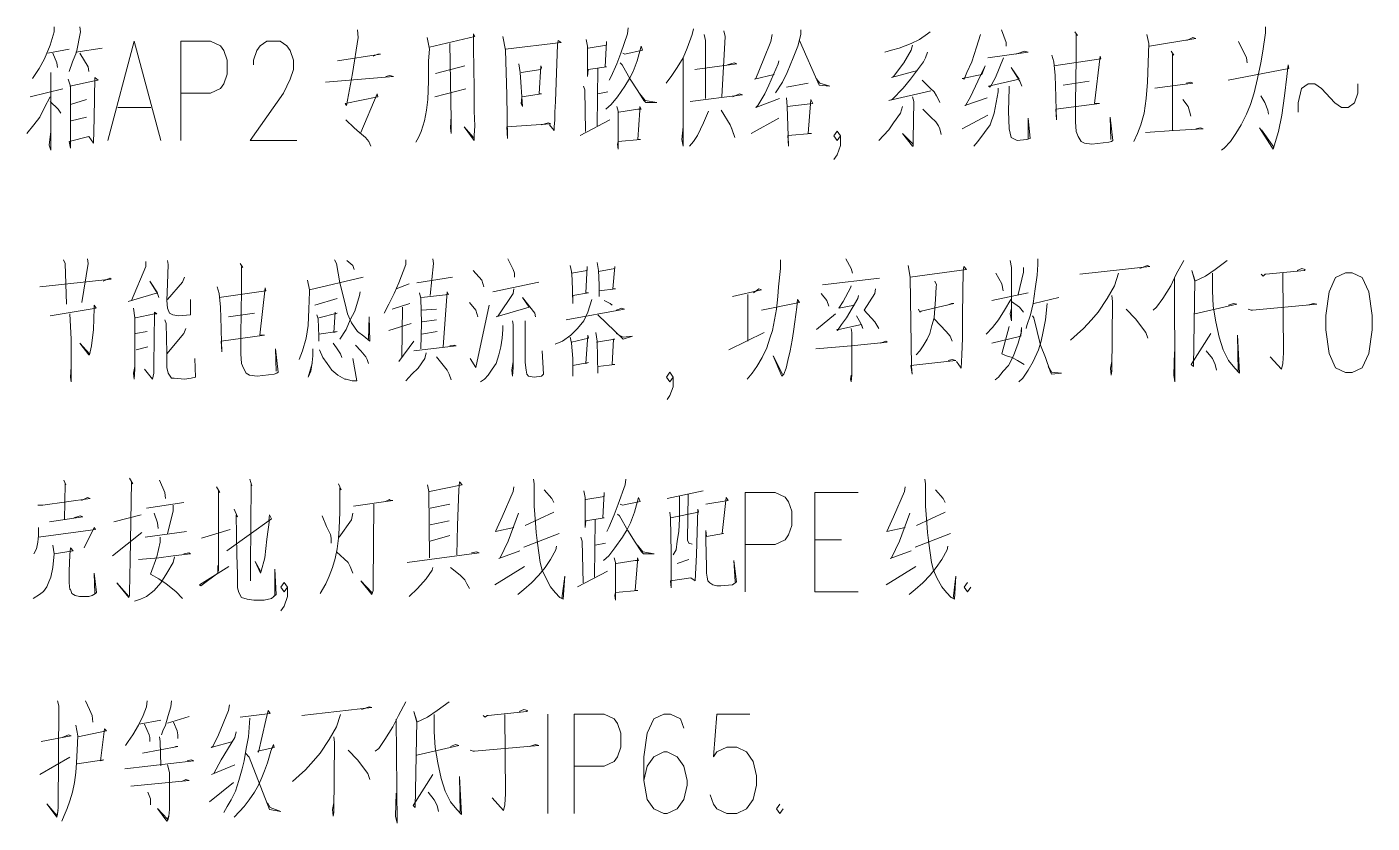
# Model space of a CAD drawing. Header units: millimetres. Extents: x 0 to 586, y 0 to 414.
# Drawn here: x 250.85 to 299.3, y 317.42 to 346.09 of the extents above; entities that cross this region are included whole.
import ezdxf

# ---------------------------------------------------------------- set-up
doc = ezdxf.new("R2010")
doc.units = ezdxf.units.MM

msp = doc.modelspace()

# ---------------------------------------------------------------- linework, layer by layer
at = {"color": 0, "lineweight": 0}
for points in [[(251.826889, 346.085583), (251.826889, 345.912722), (251.678722, 345.422361), (251.484694, 344.935528), (251.287139, 344.58275), (251.043722, 344.2335)], [(252.754694, 346.085583), (252.779389, 345.912722), (252.631222, 345.178944), (252.486583, 344.829694), (252.363111, 344.480444)], [(262.748889, 345.983278), (262.773583, 345.701056), (262.579556, 344.409889), (262.357306, 343.256306), (262.311444, 343.326861), (263.482667, 343.570278), (263.457972, 343.676111), (262.872361, 342.279111)], [(272.506722, 346.050306), (272.482028, 345.842167), (272.238611, 345.143667), (272.090444, 344.759139), (271.896417, 344.304056), (271.822333, 344.166472)], [(274.856222, 346.018556), (274.806833, 345.806889), (274.633972, 345.316528), (274.489333, 344.967278), (274.267083, 344.618028), (274.073056, 344.339333), (273.8755, 344.060639)], [(278.719139, 345.983278), (278.719139, 345.806889), (278.620361, 345.387083), (278.451028, 344.967278), (278.228778, 344.445167), (278.059444, 344.095917), (277.8125, 343.711389)], [(285.954611, 345.983278), (286.123944, 345.528194), (286.123944, 345.387083)], [(295.4655, 346.085583), (295.4655, 345.877444), (295.366722, 345.214222), (295.292639, 344.794417), (295.172694, 344.2335), (295.049222, 343.711389), (294.92575, 343.291583), (294.781111, 342.942333), (294.583556, 342.557806), (294.389528, 342.243833), (294.1955, 341.965139), (293.97325, 341.718194), (293.874472, 341.651167)], [(253.756583, 341.989833), (254.712611, 345.574056), (255.668639, 341.989833)], [(256.384778, 341.989833), (256.384778, 345.574056), (257.46075, 345.574056), (257.820583, 345.404722), (257.937, 345.231861), (258.056944, 344.893194), (258.056944, 344.381667), (257.937, 344.039472), (257.820583, 343.866611), (257.46075, 343.697278), (256.384778, 343.697278)], [(259.012972, 344.720333), (259.012972, 344.893194), (259.132917, 345.231861), (259.252861, 345.404722), (259.49275, 345.574056), (259.969, 345.574056), (260.208889, 345.404722), (260.328833, 345.231861), (260.44525, 344.893194), (260.44525, 344.551), (260.328833, 344.208806), (260.088944, 343.697278), (258.893028, 341.989833), (260.565194, 341.989833)], [(265.267722, 345.701056), (265.341806, 345.284778), (265.317111, 344.864972), (265.317111, 344.131194), (265.292417, 343.467972), (265.243028, 343.083444), (265.172472, 342.698917), (265.049, 342.314389), (264.950222, 342.102722), (264.851444, 341.929861)], [(265.341806, 345.351806), (266.982222, 345.736333), (266.932833, 345.842167), (266.932833, 345.316528), (266.957528, 343.88425), (266.957528, 343.150472), (266.957528, 343.048167), (266.982222, 342.522528), (266.957528, 342.173278), (266.957528, 342.000417), (266.590639, 342.48725), (266.932833, 342.102722)], [(266.075583, 345.492917), (266.124972, 342.734194), (266.124972, 342.243833), (266.100278, 342.451972), (266.124972, 342.871778)], [(267.984111, 345.736333), (268.079361, 345.2495), (268.12875, 343.640833), (268.153444, 342.070972), (268.12875, 342.48725), (269.719778, 342.593083), (269.621, 342.628361), (269.377583, 342.557806)], [(268.079361, 345.284778), (270.086667, 345.528194), (269.987889, 345.59875), (269.963194, 345.457639), (269.889111, 343.397417), (269.864417, 343.012889), (269.864417, 342.734194), (269.84325, 342.48725), (269.84325, 342.349667), (269.670389, 342.557806)], [(270.989778, 345.634028), (271.039167, 345.387083), (271.039167, 345.073111), (271.039167, 344.58275), (271.039167, 344.304056), (271.063861, 344.551), (271.723556, 344.653306), (271.674167, 344.653306), (271.723556, 345.563472), (271.723556, 345.492917), (271.723556, 345.422361), (271.063861, 345.316528)], [(275.244278, 345.806889), (275.293667, 345.59875), (275.293667, 343.50325)], [(275.953361, 345.948), (276.00275, 345.736333), (275.882806, 343.570278)], [(277.692556, 345.806889), (277.643167, 345.563472), (277.396222, 344.935528), (277.103417, 344.2335), (277.054028, 344.20175), (277.763111, 344.374611)], [(278.66975, 345.59875), (279.378833, 343.990083), (279.770417, 343.954806), (279.403528, 344.060639), (279.280056, 344.2335)], [(283.386389, 345.912722), (283.287611, 345.842167), (282.994806, 345.634028), (282.702, 345.492917), (282.261028, 345.316528), (281.992917, 345.2495), (281.745972, 345.178944)], [(285.196139, 345.806889), (285.047972, 345.351806), (284.878639, 344.829694), (284.705778, 344.445167), (284.607, 344.20175), (284.532917, 344.2335), (285.242, 344.374611), (285.365472, 344.688583), (285.097361, 344.131194), (284.82925, 343.570278), (284.656389, 343.256306), (284.631694, 343.256306), (285.439556, 343.535)], [(288.593389, 345.912722), (288.692167, 345.771611), (288.642778, 345.806889), (288.642778, 344.967278), (288.618083, 343.326861), (288.618083, 342.663639), (288.642778, 342.314389), (288.716861, 342.138), (288.815639, 341.965139), (288.935583, 341.894583), (289.203694, 341.859306), (289.817528, 341.929861), (289.912778, 341.965139), (289.962167, 342.000417), (289.866917, 342.8365), (289.891611, 342.035694)], [(291.186306, 345.806889), (291.260389, 345.492917), (291.235694, 344.794417), (291.211, 344.095917), (291.161611, 343.50325), (291.087528, 342.977611), (290.967583, 342.557806), (290.844111, 342.243833), (290.720639, 341.965139)], [(291.285083, 345.387083), (292.946667, 345.665778), (292.847889, 345.701056), (292.629167, 345.59875)], [(294.805806, 344.794417), (294.781111, 344.967278), (294.488306, 345.563472)], [(251.604639, 345.143667), (252.363111, 345.284778)], [(251.7775, 345.143667), (251.922139, 344.794417), (251.946833, 344.618028)], [(253.562556, 345.316528), (252.610056, 345.178944)], [(252.754694, 345.143667), (253.0475, 344.653306), (253.072194, 344.480444)], [(262.039806, 344.864972), (263.581444, 345.108389), (263.482667, 345.108389), (263.313333, 345.037833)], [(272.312694, 345.143667), (272.38325, 345.108389), (273.021778, 345.2495), (272.972389, 345.387083), (272.824222, 344.864972), (272.679583, 344.480444), (272.556111, 344.2335), (272.38325, 343.954806), (272.115139, 343.570278), (271.896417, 343.291583), (271.698861, 343.118722)], [(283.287611, 345.178944), (283.213528, 344.967278), (283.139444, 344.829694), (282.677306, 344.20175), (282.405667, 343.88425), (282.014083, 343.467972), (281.894139, 343.432694), (283.411083, 343.781944)], [(282.747861, 345.422361), (282.702, 345.2495), (282.430361, 344.794417), (282.063472, 344.304056), (281.992917, 344.268778), (282.920722, 344.515722)], [(285.46425, 344.967278), (286.907111, 345.178944), (286.783639, 345.214222), (286.466139, 345.108389)], [(287.760833, 345.073111), (287.834917, 344.829694), (287.884306, 344.339333), (287.909, 343.570278), (287.909, 343.50325), (287.933694, 342.734194), (287.909, 343.118722), (289.475333, 343.326861), (289.302472, 343.326861), (289.500028, 345.037833), (289.524722, 344.935528), (287.834917, 344.688583)], [(292.064722, 345.214222), (292.1635, 345.073111), (292.114111, 345.108389), (292.114111, 342.349667)], [(266.615333, 344.688583), (265.560528, 344.409889)], [(268.569722, 344.759139), (268.619111, 344.445167), (268.693194, 343.221028), (268.643806, 343.326861), (268.6685, 343.570278), (269.377583, 343.676111), (269.3035, 343.676111), (269.352889, 344.688583), (269.377583, 344.618028), (269.352889, 344.551), (268.643806, 344.445167)], [(271.406056, 344.58275), (271.381361, 342.522528)], [(272.213917, 344.794417), (272.288, 344.723861), (272.580806, 344.20175), (272.848917, 343.781944), (273.071167, 343.432694), (273.141722, 343.362139), (273.533306, 343.362139), (273.117028, 343.432694), (272.923, 343.676111)], [(274.489333, 344.967278), (274.489333, 341.78875), (274.439944, 342.035694), (274.489333, 342.48725)], [(274.902083, 344.551), (276.419028, 344.759139), (276.32025, 344.794417), (276.076833, 344.723861)], [(277.935972, 344.864972), (277.911278, 344.759139), (277.569083, 343.990083), (277.420917, 343.676111), (277.1775, 343.256306), (277.103417, 343.18575), (277.960667, 343.50325)], [(286.025167, 344.967278), (285.732361, 344.268778), (285.538333, 343.919528), (285.488944, 343.954806), (286.589611, 344.20175), (286.296806, 344.618028), (286.614306, 344.131194), (286.684861, 343.954806)], [(295.246778, 342.451972), (295.684222, 341.753472), (295.733611, 341.686444), (295.931167, 342.314389), (296.051111, 342.907056), (296.149889, 343.605556), (296.223972, 344.304056), (296.273361, 344.723861), (296.298056, 344.58275), (294.121417, 344.166472)], [(251.703417, 344.445167), (251.703417, 341.651167), (251.654028, 341.824028), (251.703417, 342.314389)], [(252.338417, 344.20175), (252.4125, 343.954806), (252.4125, 343.083444), (252.4125, 342.593083), (252.4125, 342.035694), (252.4125, 341.718194), (252.363111, 341.965139), (253.072194, 342.138), (253.245056, 341.894583), (253.26975, 342.801222), (253.294444, 344.268778), (253.414389, 344.166472), (253.220361, 344.131194), (252.387806, 343.954806)], [(261.602361, 344.095917), (264.047111, 344.304056), (263.923639, 344.339333), (263.775472, 344.304056)], [(278.98725, 344.060639), (278.204083, 343.919528)], [(283.090056, 344.166472), (283.386389, 343.88425), (283.531028, 343.746667), (283.605111, 343.605556), (283.679194, 343.467972), (283.728583, 343.362139)], [(288.177111, 343.990083), (289.108444, 344.131194)], [(291.479111, 343.88425), (292.847889, 344.060639), (292.773806, 344.095917), (292.604472, 344.060639)], [(296.64025, 343.016417), (296.64025, 343.355083), (296.760194, 343.866611), (296.996556, 344.039472), (297.236444, 344.039472), (297.476333, 343.866611), (297.952583, 343.355083), (298.192472, 343.18575), (298.432361, 343.18575), (298.668722, 343.355083), (298.788667, 343.697278), (298.788667, 344.039472)], [(251.678722, 343.570278), (251.484694, 343.18575), (251.311833, 342.8365), (251.093111, 342.557806), (250.846167, 342.243833)], [(250.969639, 343.570278), (252.144389, 343.8525)], [(265.539361, 343.570278), (266.661194, 343.8525)], [(270.894528, 343.954806), (270.940389, 343.817222), (270.965083, 342.314389)], [(271.406056, 343.676111), (271.772944, 343.746667)], [(274.73275, 343.397417), (276.616583, 343.640833), (276.517806, 343.676111), (276.274389, 343.570278)], [(282.747861, 343.570278), (282.79725, 343.397417), (282.772556, 342.035694), (282.772556, 341.78875), (282.747861, 341.78875), (282.380972, 342.243833), (282.772556, 341.859306)], [(285.831139, 343.88425), (285.831139, 343.746667), (285.682972, 342.977611), (285.538333, 342.557806), (285.340778, 342.279111), (285.097361, 341.965139), (284.949194, 341.78875)], [(286.222722, 343.954806), (286.222722, 343.88425), (286.198028, 343.048167), (286.222722, 342.420222), (286.296806, 342.102722), (286.515528, 342.000417), (286.857722, 342.035694), (286.981194, 342.070972), (286.907111, 342.801222), (286.907111, 342.070972)], [(295.292639, 343.605556), (295.440806, 343.362139), (295.539583, 343.083444), (295.564278, 342.942333)], [(251.678722, 343.397417), (251.971528, 343.118722), (252.070306, 342.977611)], [(252.4125, 343.291583), (252.998111, 343.467972)], [(254.116417, 343.18575), (255.308806, 343.18575)], [(272.090444, 343.221028), (272.139833, 343.048167), (272.139833, 341.686444), (272.115139, 341.859306), (272.139833, 341.965139), (272.947694, 342.035694), (272.848917, 342.035694), (272.923, 343.083444), (272.923, 343.221028), (272.972389, 343.118722), (272.848917, 343.118722), (272.164528, 343.012889)], [(275.858111, 343.083444), (276.175611, 342.557806), (276.249694, 342.384944), (276.344944, 342.102722), (276.225, 342.451972)], [(278.204083, 343.535), (278.228778, 343.221028), (278.253472, 342.522528), (278.278167, 341.78875), (278.253472, 342.173278), (279.110722, 342.243833), (278.98725, 342.243833), (279.086028, 343.467972), (279.160111, 343.326861), (278.228778, 343.221028)], [(282.380972, 343.221028), (282.310417, 342.977611), (282.063472, 342.628361), (281.894139, 342.384944), (281.696583, 342.173278), (281.52725, 342.000417)], [(283.11475, 343.118722), (283.411083, 342.8365), (283.580417, 342.663639), (283.679194, 342.522528), (283.728583, 342.420222), (283.777972, 342.208556)], [(292.481, 343.467972), (292.678556, 343.221028), (292.727944, 343.048167), (292.773806, 342.871778)], [(252.437194, 342.698917), (252.998111, 342.8365)], [(262.332611, 342.734194), (262.628944, 342.451972), (262.822972, 342.279111), (263.045222, 342.102722), (263.165167, 341.965139), (263.23925, 341.78875)], [(270.771056, 342.173278), (271.847028, 342.734194)], [(275.392444, 343.048167), (275.223111, 342.628361), (275.000861, 342.173278), (274.856222, 341.965139), (274.708056, 341.78875)], [(276.934083, 342.243833), (277.935972, 342.801222)], [(284.532917, 342.420222), (285.46425, 342.907056)], [(280.154944, 342.162694), (280.035, 341.989833), (279.915056, 342.162694), (280.035, 342.332028), (280.154944, 342.162694), (280.154944, 341.8205), (280.035, 341.478306), (279.915056, 341.308972)], [(291.136917, 342.279111), (292.1635, 342.349667), (293.214778, 342.420222), (293.119528, 342.451972), (292.946667, 342.420222)], [(295.317333, 342.384944), (295.758306, 341.753472), (295.733611, 341.753472)], [(253.026333, 337.738861), (253.051028, 337.562472), (252.828778, 336.165472)], [(265.472333, 337.738861), (265.497028, 337.562472), (265.373556, 336.412417)], [(268.164028, 337.738861), (268.358056, 337.354333), (268.407444, 337.213222), (268.407444, 337.075639)], [(280.341917, 337.738861), (280.535944, 337.389611), (280.585333, 337.213222)], [(287.259889, 337.738861), (287.259889, 337.530722), (287.235194, 337.146194), (287.164639, 336.655833), (287.090556, 336.130194), (286.991778, 335.713917), (286.868306, 335.329389), (286.843611, 335.223556)], [(252.169083, 337.703583), (252.218472, 337.562472), (252.267861, 336.098444)], [(255.128889, 337.633028), (255.128889, 337.460167), (254.613833, 336.236028), (254.493889, 336.20075), (255.545167, 336.514722), (255.277056, 336.934528), (255.545167, 336.482972), (255.594556, 336.341861)], [(255.912056, 337.668306), (255.93675, 337.530722), (255.912056, 336.832222), (255.887361, 336.236028), (255.912056, 335.957333), (255.986139, 335.780944), (256.106083, 335.713917), (256.303639, 335.678639), (256.741083, 335.713917), (256.741083, 336.271306)], [(258.526139, 337.562472), (258.624917, 337.424889), (258.575528, 337.460167), (258.575528, 336.620556), (258.550833, 334.980139), (258.550833, 334.316917), (258.575528, 333.967667), (258.649611, 333.791278), (258.748389, 333.618417), (258.868333, 333.547861), (259.139972, 333.512583), (259.750278, 333.583139), (259.849056, 333.618417), (259.898444, 333.650167), (259.799667, 334.489778), (259.824361, 333.685444)], [(261.926917, 337.703583), (262.001, 337.562472), (262.120944, 336.863972), (262.293806, 336.165472), (262.392583, 335.749194), (262.537222, 335.431694), (262.759472, 335.117722), (262.978194, 334.944861), (263.196917, 334.768472), (263.172222, 335.643361), (263.151056, 334.839028)], [(262.367889, 337.668306), (262.586611, 337.495444), (262.636, 337.354333)], [(264.495139, 337.703583), (264.495139, 337.530722), (264.248194, 336.863972), (264.078861, 336.482972), (263.881306, 336.098444), (263.711972, 335.780944)], [(266.915194, 337.319056), (267.232694, 336.969806), (267.306778, 336.726389)], [(270.411222, 337.495444), (270.460611, 337.283778), (270.485306, 337.005083), (270.51, 336.130194), (270.51, 336.412417), (271.070917, 336.514722), (270.975667, 336.514722), (271.025056, 337.460167), (271.025056, 337.319056), (270.460611, 337.213222)], [(271.391944, 337.59775), (271.437806, 337.319056), (271.4625, 336.796944), (271.4625, 336.377139), (271.4625, 336.585278), (272.051639, 336.655833), (271.952861, 336.655833), (272.026944, 337.460167), (272.026944, 337.389611), (271.437806, 337.283778)], [(277.992417, 337.703583), (277.992417, 337.389611), (277.918333, 336.726389), (277.893639, 336.377139), (277.847778, 335.922056), (277.773694, 335.537528), (277.699611, 335.153), (277.600833, 334.874306), (277.502056, 334.525056), (277.332722, 334.175806), (277.138694, 333.861833), (276.965833, 333.618417), (276.792972, 333.40675)], [(282.589111, 337.495444), (282.663194, 337.075639), (282.712583, 333.861833), (282.737278, 333.583139), (282.687889, 333.897111), (284.303611, 334.069972), (284.180139, 334.10525), (284.031972, 334.069972)], [(282.663194, 337.075639), (284.691667, 337.354333), (284.596417, 337.460167), (284.571722, 337.319056), (284.547028, 335.713917), (284.547028, 334.874306), (284.522333, 334.281639), (284.497639, 333.791278), (284.324778, 334.034694)], [(286.258, 337.668306), (286.307389, 337.424889), (286.307389, 335.50225), (286.258, 335.749194), (286.307389, 335.957333)], [(286.748361, 337.424889), (286.748361, 337.2485), (286.550806, 336.447694)], [(288.776833, 337.181472), (291.295667, 337.460167), (291.196889, 337.495444), (290.928778, 337.389611)], [(292.519806, 337.668306), (292.248167, 337.181472), (292.054139, 336.761667), (291.761333, 336.306583), (291.539083, 335.992611), (291.419139, 335.886778)], [(294.082611, 337.668306), (293.641639, 337.354333), (293.299444, 337.110917), (292.911389, 336.934528), (292.812611, 337.319056), (292.911389, 336.969806), (292.862, 333.861833), (292.787917, 333.932389), (293.497, 335.050694)], [(295.30675, 337.181472), (295.380833, 337.110917), (295.451389, 337.181472), (295.476083, 337.181472), (296.869556, 337.319056), (296.89425, 337.354333), (296.774306, 337.389611), (296.601444, 337.319056)], [(253.58725, 336.934528), (253.834194, 337.040361), (253.880056, 337.005083), (251.315361, 336.726389)], [(256.522361, 337.075639), (256.448278, 336.89925), (255.912056, 336.271306)], [(260.653389, 334.10525), (260.776861, 334.419222), (260.900333, 334.874306), (260.974417, 335.329389), (260.999111, 335.922056), (261.020278, 336.55), (261.020278, 336.620556), (260.949722, 336.969806), (261.020278, 336.620556), (262.9535, 337.075639)], [(264.152944, 336.655833), (264.615083, 336.832222)], [(264.886722, 336.863972), (266.181417, 337.075639)], [(267.624278, 336.55), (269.285861, 336.89925)], [(279.509361, 336.796944), (281.562528, 337.040361)], [(280.535944, 336.761667), (280.51125, 336.691111), (280.243139, 336.20075), (280.094972, 335.957333), (280.659417, 336.063167)], [(283.545139, 336.934528), (283.615694, 336.796944), (283.594528, 336.726389), (283.569833, 336.271306), (283.545139, 335.957333), (283.520444, 335.608083), (283.446361, 335.329389), (283.372278, 335.050694), (283.2735, 334.839028), (283.128861, 334.595611), (283.005389, 334.419222), (282.881917, 334.281639)], [(285.742944, 337.213222), (285.965194, 336.832222), (286.014583, 336.585278)], [(290.170306, 337.213222), (290.025667, 336.761667), (289.754028, 336.306583), (289.436528, 335.816222), (289.193111, 335.537528), (288.900306, 335.223556), (288.678056, 335.015417), (288.434639, 334.80375)], [(292.177611, 337.040361), (292.198778, 333.300917), (292.152917, 333.547861), (292.177611, 334.383944)], [(293.546389, 337.213222), (293.546389, 336.585278), (293.571083, 336.027889), (293.666333, 335.466972), (293.789806, 334.909583), (293.937972, 334.4545), (294.132, 334.069972), (294.350722, 333.791278), (294.523583, 333.618417), (294.4495, 334.980139), (294.474194, 333.685444)], [(296.089917, 337.213222), (296.114611, 334.348667), (296.089917, 333.967667), (296.040528, 333.756), (295.62425, 334.211083), (296.040528, 333.756), (296.065222, 333.861833)], [(257.697111, 336.726389), (257.771194, 336.482972), (257.817056, 335.992611), (257.84175, 335.223556), (257.84175, 335.153), (257.866444, 334.383944), (257.84175, 334.768472), (259.408083, 334.980139), (259.235222, 334.980139), (259.432778, 336.691111), (259.457472, 336.585278), (257.771194, 336.341861)], [(261.217833, 336.063167), (262.025694, 336.306583)], [(262.854722, 336.55), (262.830028, 336.412417), (262.660694, 335.8515), (262.487833, 335.537528), (262.343194, 335.188278), (262.120944, 334.839028)], [(264.981972, 336.514722), (265.031361, 336.306583), (265.056056, 335.431694), (265.031361, 334.489778)], [(265.056056, 336.341861), (266.03325, 336.447694), (265.987389, 336.55), (265.839222, 334.560333)], [(268.38275, 336.655833), (268.358056, 336.482972), (267.821833, 335.678639), (267.74775, 335.643361), (268.943667, 335.992611), (268.70025, 336.341861), (269.141222, 335.780944), (269.165917, 335.643361)], [(271.194389, 336.271306), (271.04975, 335.816222), (270.901583, 335.50225), (270.682861, 335.223556), (270.435917, 334.980139), (270.143111, 334.768472), (269.875, 334.666167)], [(276.25675, 336.377139), (277.308028, 336.620556), (277.20925, 336.655833), (277.015222, 336.514722)], [(276.817667, 336.447694), (276.817667, 334.768472)], [(277.308028, 335.886778), (278.676806, 336.165472), (278.602722, 336.271306), (278.578028, 335.992611), (278.507472, 335.466972), (278.458083, 335.117722), (278.408694, 334.80375), (278.334611, 334.419222), (278.260528, 334.069972), (278.189972, 333.791278), (278.115889, 333.583139), (278.041806, 333.512583), (277.724306, 334.246361), (278.0665, 333.583139)], [(279.459972, 336.482972), (279.654, 336.236028), (279.728083, 336.027889)], [(280.804056, 336.412417), (280.779361, 336.306583), (280.366611, 335.608083), (280.19375, 335.364667), (280.045583, 335.153), (280.020889, 335.188278), (280.094972, 335.188278), (280.902833, 335.364667), (280.952222, 335.223556), (280.878139, 335.431694), (280.729972, 335.678639)], [(281.417889, 336.655833), (281.393194, 336.482972), (281.001611, 335.886778), (281.393194, 335.466972), (281.537833, 335.223556)], [(286.282694, 336.271306), (286.063972, 335.886778), (285.841722, 335.537528), (285.623, 335.258833), (285.40075, 335.015417)], [(285.598306, 336.236028), (286.917694, 336.514722)], [(287.11525, 336.130194), (288.018361, 336.341861)], [(289.926889, 336.412417), (289.951583, 336.20075), (289.926889, 333.685444), (289.902194, 333.547861), (289.8775, 333.791278), (289.926889, 334.034694)], [(251.68225, 335.678639), (253.343833, 335.957333), (253.26975, 336.063167), (253.26975, 335.957333), (253.245056, 335.188278), (253.170972, 334.595611), (253.100417, 334.281639), (253.075722, 334.281639), (252.758222, 334.697917), (253.100417, 334.316917)], [(254.687917, 335.957333), (254.737306, 335.608083), (254.737306, 333.756), (254.712611, 333.40675), (254.687917, 333.618417), (254.737306, 333.861833)], [(254.762, 335.608083), (255.446389, 335.749194), (255.446389, 335.816222), (255.520472, 335.749194), (255.446389, 335.749194), (255.421694, 333.932389), (255.421694, 333.618417), (255.372306, 333.40675), (255.0795, 333.756)], [(261.366, 335.015417), (262.025694, 335.117722), (261.902222, 335.082444), (261.951611, 335.816222), (261.951611, 335.749194), (262.025694, 335.780944), (261.366, 335.608083)], [(264.639778, 336.130194), (264.004778, 335.922056)], [(264.371667, 335.992611), (264.346972, 334.175806), (264.248194, 334.034694), (264.787944, 334.768472)], [(265.595806, 335.922056), (265.056056, 335.886778)], [(266.791722, 336.165472), (267.013972, 335.886778), (267.088056, 335.643361)], [(266.816417, 334.140528), (267.013972, 333.826556), (267.500806, 336.063167)], [(270.266583, 335.537528), (272.369139, 335.922056), (272.270361, 335.957333), (272.076333, 335.886778)], [(271.635361, 336.236028), (271.854083, 336.130194), (271.928167, 336.063167)], [(282.956, 335.922056), (283.005389, 335.816222), (283.054778, 335.8515), (284.229528, 336.130194), (284.155444, 336.130194), (284.007278, 336.063167)], [(286.307389, 336.20075), (286.600194, 335.992611), (286.748361, 335.816222)], [(287.602083, 336.130194), (287.531528, 335.537528), (287.457444, 335.117722), (287.383361, 334.768472), (287.284583, 334.4545), (287.090556, 334.034694), (286.917694, 333.720722), (286.723667, 333.442028), (286.5755, 333.300917)], [(291.221583, 334.874306), (291.1475, 335.082444), (290.780611, 335.572806), (290.438417, 335.922056)], [(292.911389, 335.749194), (294.424806, 336.098444), (294.304861, 336.130194), (294.132, 336.063167)], [(294.841083, 335.922056), (294.939861, 335.886778), (294.98925, 335.886778), (297.310528, 336.098444), (297.190583, 336.130194), (296.968333, 336.063167)], [(252.391333, 335.749194), (252.437194, 334.839028), (252.437194, 334.10525), (252.437194, 333.477306), (252.437194, 333.300917), (252.4125, 333.477306), (252.437194, 333.861833)], [(255.813278, 335.537528), (255.862667, 335.399944), (255.887361, 334.348667), (255.887361, 333.826556), (255.93675, 333.618417), (255.986139, 333.547861), (256.056694, 333.442028), (256.155472, 333.442028), (256.522361, 333.40675), (256.765778, 333.442028), (256.913944, 333.477306), (256.88925, 334.140528)], [(258.113389, 335.643361), (259.041194, 335.780944)], [(261.291917, 335.713917), (261.341306, 335.572806), (261.366, 334.944861), (261.366, 334.768472)], [(264.689167, 335.399944), (263.881306, 335.153)], [(265.595806, 335.537528), (265.08075, 335.466972)], [(267.991167, 335.329389), (267.991167, 335.188278), (267.966472, 334.874306), (267.917083, 334.560333), (267.843, 334.281639), (267.74775, 333.967667), (267.599583, 333.756), (267.454944, 333.547861), (267.331472, 333.40675), (267.183306, 333.300917)], [(268.333361, 335.50225), (268.358056, 335.364667), (268.358056, 333.826556), (268.333361, 333.512583), (268.308667, 333.720722), (268.358056, 334.034694)], [(268.799028, 335.50225), (268.799028, 333.999417), (268.823722, 333.720722), (268.848417, 333.583139), (268.918972, 333.512583), (269.116528, 333.477306), (269.384639, 333.512583), (269.458722, 333.583139), (269.409333, 334.419222)], [(271.413111, 335.713917), (272.31975, 334.839028), (272.661944, 334.944861), (272.31975, 334.909583), (272.076333, 335.050694)], [(279.290639, 335.188278), (279.975028, 335.749194)], [(283.520444, 335.572806), (283.957889, 335.117722), (284.106056, 334.944861), (284.180139, 334.768472)], [(287.065861, 335.678639), (287.11525, 335.608083), (287.358667, 334.630889), (287.531528, 334.175806), (287.700861, 333.685444), (287.75025, 333.583139), (288.117139, 333.618417), (287.75025, 333.650167), (287.626778, 333.861833)], [(254.762, 335.050694), (255.178278, 335.117722)], [(256.57175, 335.223556), (256.497667, 335.050694), (255.887361, 334.316917)], [(265.6205, 335.117722), (265.056056, 335.015417)], [(270.411222, 334.909583), (270.460611, 334.697917), (270.51, 334.140528), (270.51, 334.034694), (270.51, 333.512583), (270.51, 333.897111), (271.070917, 333.999417), (270.975667, 333.967667), (271.04975, 334.980139), (271.070917, 334.874306), (270.460611, 334.733194)], [(271.342556, 335.082444), (271.391944, 334.768472), (271.413111, 333.618417), (271.413111, 333.861833), (272.026944, 333.932389), (271.928167, 333.932389), (271.977556, 334.839028), (272.026944, 334.839028), (271.36725, 334.733194)], [(276.133278, 334.4545), (277.406806, 335.082444)], [(280.535944, 335.223556), (280.560639, 335.082444), (280.560639, 333.547861), (280.535944, 333.300917), (280.51125, 333.40675), (280.535944, 333.547861)], [(285.598306, 334.697917), (286.649583, 334.944861), (286.674278, 335.258833), (286.674278, 335.117722), (286.550806, 334.697917), (286.381472, 334.246361), (286.208611, 333.897111), (286.014583, 333.685444), (285.841722, 333.477306), (285.721778, 333.371472)], [(286.233306, 335.294111), (285.965194, 334.316917), (286.134528, 334.246361), (286.332083, 334.175806), (286.526111, 334.069972), (286.773056, 333.932389)], [(254.786694, 334.4545), (255.202972, 334.560333)], [(261.14375, 334.489778), (261.14375, 334.246361), (261.119056, 333.999417), (261.069667, 333.685444), (260.974417, 333.477306), (261.119056, 333.967667)], [(261.387167, 334.4545), (261.510639, 334.175806), (261.658806, 333.967667), (261.828139, 333.720722), (262.050389, 333.547861), (262.293806, 333.40675), (262.343194, 333.40675), (262.561917, 333.336194), (262.734778, 333.336194), (262.586611, 334.140528)], [(261.877528, 334.697917), (262.001, 334.525056), (262.145639, 334.316917), (262.195028, 334.175806)], [(262.685389, 334.630889), (262.879417, 334.419222), (263.052278, 334.211083), (263.101667, 334.10525), (263.151056, 333.967667)], [(265.228917, 334.348667), (265.179528, 334.140528), (264.936111, 333.791278), (264.713861, 333.583139), (264.495139, 333.336194)], [(264.787944, 334.419222), (266.304889, 334.595611), (266.230806, 334.630889), (266.082639, 334.595611)], [(279.265944, 334.489778), (280.535944, 334.595611), (281.830639, 334.733194), (281.784778, 334.768472), (281.587222, 334.697917)], [(293.324139, 334.419222), (293.546389, 334.140528), (293.641639, 333.932389), (293.691028, 333.720722)], [(265.595806, 334.211083), (265.987389, 333.720722), (266.057944, 333.583139), (266.132028, 333.371472)], [(273.910778, 332.672972), (274.006028, 332.814083), (274.1295, 333.128056), (274.1295, 333.477306), (274.006028, 333.650167), (273.886083, 333.477306), (274.006028, 333.300917), (274.1295, 333.477306)], [(252.172611, 329.769611), (252.246694, 329.593222), (252.222, 329.6285), (252.197306, 328.337333)], [(254.546806, 329.836639), (254.66675, 329.6285), (254.617361, 329.699056), (254.5715, 326.869778), (254.546806, 325.716194), (254.546806, 325.610361), (254.522111, 325.539806), (254.081139, 326.065444), (254.522111, 325.575083)], [(255.622778, 329.769611), (255.816806, 329.314528), (255.8415, 329.106389)], [(257.675944, 329.522667), (257.799417, 329.314528), (257.750028, 329.385083), (257.750028, 326.48525), (257.725333, 326.693389), (257.725333, 326.414694), (257.1115, 325.959611), (257.065639, 325.994889), (258.116917, 326.658111)], [(258.875389, 329.804889), (258.945944, 329.557944), (258.92125, 329.6285), (258.896556, 326.658111), (258.896556, 326.136), (258.896556, 326.555806)], [(262.075083, 329.6285), (262.170333, 329.420361), (262.120944, 329.487389), (262.120944, 328.616028), (262.09625, 328.023361), (262.075083, 327.674111), (262.025694, 327.289583), (261.951611, 326.940333), (261.852833, 326.622833), (261.729361, 326.308861), (261.609417, 326.030167), (261.411861, 325.680917)], [(265.278306, 329.593222), (265.324167, 329.349806), (265.348861, 326.972083)], [(265.348861, 329.349806), (266.523611, 329.593222), (266.424833, 329.699056), (266.400139, 329.420361), (266.354278, 328.125667), (266.329583, 327.077917)], [(268.38275, 329.522667), (268.358056, 329.349806), (267.966472, 328.439639), (267.723056, 327.917528), (268.38275, 328.055111)], [(269.091833, 329.804889), (269.116528, 329.6285), (269.116528, 328.824167), (269.165917, 328.2315), (269.190611, 327.88225), (269.24, 327.497722), (269.285861, 327.148472), (269.33525, 326.799222), (269.409333, 326.520528), (269.532806, 326.241833), (269.702139, 325.924333), (269.875, 325.716194), (270.044333, 325.539806), (270.167806, 325.472778), (270.217194, 326.308861), (270.118417, 325.508056)], [(272.418528, 329.804889), (272.393833, 329.593222), (272.146889, 328.894722), (272.00225, 328.510194), (271.804694, 328.055111), (271.734139, 327.917528)], [(282.476222, 329.522667), (282.451528, 329.349806), (282.059944, 328.439639), (281.816528, 327.917528), (282.476222, 328.055111)], [(283.185306, 329.804889), (283.21, 329.6285), (283.21, 328.824167), (283.259389, 328.2315), (283.284083, 327.88225), (283.333472, 327.497722), (283.382861, 327.148472), (283.43225, 326.799222), (283.502806, 326.520528), (283.626278, 326.241833), (283.799139, 325.924333), (283.968472, 325.716194), (284.141333, 325.539806), (284.261278, 325.472778), (284.310667, 326.308861), (284.211889, 325.508056)], [(251.244806, 328.859444), (251.414139, 328.859444), (253.128639, 329.106389), (253.029861, 329.138139), (252.807611, 329.035833)], [(262.611306, 328.824167), (264.029472, 329.035833), (263.930694, 329.035833), (263.906, 329.071111), (263.761361, 329.000556)], [(269.825611, 328.965278), (269.751528, 329.106389), (269.483417, 329.420361)], [(270.901583, 329.385083), (270.950972, 329.138139), (270.950972, 328.824167), (270.950972, 328.337333), (270.950972, 328.055111), (270.975667, 328.302056), (271.635361, 328.404361), (271.585972, 328.404361), (271.635361, 329.314528), (271.635361, 329.243972), (271.635361, 329.173417), (270.975667, 329.071111)], [(272.220972, 328.894722), (272.295056, 328.859444), (272.930056, 329.000556), (272.880667, 329.138139), (272.736028, 328.616028), (272.587861, 328.2315), (272.467917, 327.988083), (272.295056, 327.705861), (272.026944, 327.324861), (271.804694, 327.042639), (271.610667, 326.869778)], [(273.90725, 329.106389), (275.205472, 329.385083)], [(274.348222, 329.173417), (274.348222, 328.372611), (274.323528, 327.917528), (274.274139, 327.568278), (274.228278, 327.254306), (274.1295, 327.077917)], [(274.665722, 329.243972), (274.641028, 327.603556), (274.690417, 327.497722), (274.813889, 327.462444)], [(275.30425, 328.894722), (276.108583, 329.035833), (276.038028, 329.138139), (275.889861, 327.846972), (275.93925, 327.846972), (275.328944, 327.741139), (275.30425, 327.952806), (275.30425, 327.603556), (275.328944, 326.658111), (275.328944, 326.414694), (275.350111, 326.273583), (275.374806, 326.136), (275.448889, 326.065444), (275.547667, 325.994889), (275.695833, 325.959611), (275.840472, 325.959611), (276.25675, 325.994889), (276.355528, 326.065444), (276.404917, 326.100722), (276.306139, 326.869778), (276.355528, 326.100722)], [(276.722417, 325.744417), (276.722417, 329.325111), (277.794861, 329.325111), (278.154694, 329.155778), (278.274639, 328.986444), (278.394583, 328.64425), (278.394583, 328.132722), (278.274639, 327.790528), (278.154694, 327.621194), (277.794861, 327.448333), (276.722417, 327.448333)], [(279.230667, 325.744417), (279.230667, 329.325111), (280.782889, 329.325111)], [(283.919083, 328.965278), (283.845, 329.106389), (283.576889, 329.420361)], [(255.157111, 328.757139), (256.501194, 328.965278)], [(255.425222, 328.58075), (255.548694, 328.2315), (255.573389, 328.023361)], [(256.109611, 328.859444), (256.109611, 328.651306), (255.915583, 327.846972)], [(258.310944, 328.721861), (258.434417, 328.439639), (258.385028, 328.510194), (258.409722, 327.077917), (258.434417, 326.379417), (258.434417, 325.892583), (258.483806, 325.716194), (258.579056, 325.539806), (258.776611, 325.472778), (259.020028, 325.4375), (259.386917, 325.4375), (259.655028, 325.508056), (259.827889, 325.645639), (259.7785, 326.555806), (259.7785, 325.610361), (259.729111, 325.575083)], [(262.586611, 328.58075), (262.537222, 328.337333), (262.09625, 327.705861)], [(263.345083, 328.894722), (263.320389, 326.030167), (263.320389, 325.78675), (263.271, 325.645639), (262.879417, 326.136), (263.271, 325.716194)], [(266.082639, 328.894722), (265.373556, 328.757139)], [(268.552083, 328.58075), (268.185194, 327.568278), (267.892389, 326.972083), (267.843, 326.940333), (268.601472, 327.219028)], [(268.799028, 328.125667), (269.825611, 328.616028)], [(272.122194, 328.545472), (272.196278, 328.474917), (272.489083, 327.952806), (272.760722, 327.533), (272.979444, 327.18375), (273.053528, 327.113194), (273.445111, 327.113194), (273.028833, 327.18375), (272.834806, 327.427167)], [(274.006028, 328.616028), (274.030722, 328.404361), (274.055417, 327.148472), (274.055417, 326.799222), (274.055417, 325.892583), (274.030722, 326.136), (274.7645, 326.241833), (274.912667, 326.136), (274.962056, 327.077917), (275.007917, 328.721861), (275.032611, 328.616028), (274.030722, 328.404361)], [(282.649083, 328.58075), (282.282194, 327.568278), (281.989389, 326.972083), (281.94, 326.940333), (282.698472, 327.219028)], [(282.8925, 328.125667), (283.919083, 328.616028)], [(251.2695, 328.055111), (251.2695, 327.776417), (251.244806, 327.533), (251.195417, 327.289583), (251.096639, 327.113194)], [(251.2695, 327.705861), (253.322667, 327.988083), (253.273278, 328.055111), (252.906389, 327.324861)], [(251.661083, 328.266778), (252.857, 328.439639), (252.76175, 328.474917), (252.5395, 328.404361)], [(253.982361, 328.266778), (254.959556, 328.510194)], [(258.042833, 327.219028), (259.655028, 328.372611), (259.584472, 328.510194), (259.559778, 328.302056), (259.584472, 328.337333), (259.485694, 327.638833), (259.411611, 326.972083), (259.288139, 326.48525), (259.263444, 326.414694), (259.069417, 326.8345), (259.263444, 326.48525)], [(261.485944, 328.474917), (261.634111, 328.090389), (261.77875, 327.811694), (261.803444, 327.674111), (261.803444, 327.497722)], [(265.373556, 328.160944), (266.057944, 328.302056)], [(271.317861, 328.337333), (271.293167, 326.273583)], [(253.932972, 327.042639), (254.98425, 327.88225)], [(255.107722, 327.705861), (256.599972, 327.917528)], [(255.647472, 327.705861), (255.647472, 327.533), (255.524, 327.007361), (255.30175, 326.379417), (255.598083, 326.206556), (255.866194, 326.030167), (256.208389, 325.751472), (256.451806, 325.508056)], [(257.136194, 327.674111), (258.166306, 327.988083)], [(266.082639, 327.776417), (265.373556, 327.568278)], [(268.749639, 327.356611), (270.019639, 327.846972)], [(270.802806, 327.705861), (270.852194, 327.568278), (270.876889, 326.065444)], [(279.230667, 327.621194), (280.186694, 327.621194)], [(282.843111, 327.356611), (284.116639, 327.846972)], [(251.781028, 327.427167), (251.830417, 327.113194), (251.781028, 326.622833), (251.710472, 326.273583), (251.636389, 326.100722), (251.562306, 325.924333), (251.438833, 325.751472), (251.294194, 325.645639), (251.071944, 325.508056)], [(251.830417, 327.113194), (252.514806, 327.219028), (252.419556, 327.324861), (252.394861, 327.077917), (252.370167, 326.48525), (252.370167, 326.065444), (252.394861, 325.822028), (252.419556, 325.822028), (252.465417, 325.680917), (252.588889, 325.610361), (252.737056, 325.575083), (252.906389, 325.575083), (253.07925, 325.575083), (253.199194, 325.610361), (253.322667, 325.680917), (253.347361, 325.716194), (253.273278, 326.414694), (253.297972, 325.680917)], [(254.864306, 326.905056), (255.598083, 326.972083), (256.109611, 327.042639), (256.744611, 327.113194), (256.674056, 327.148472), (256.501194, 327.113194)], [(262.001, 327.18375), (262.417278, 326.799222), (262.487833, 326.658111), (262.586611, 326.414694)], [(264.544528, 326.799222), (267.133917, 327.148472), (267.038667, 327.18375), (266.865806, 327.148472)], [(269.924389, 327.391889), (269.899694, 327.254306), (269.702139, 326.905056), (269.508111, 326.622833), (269.285861, 326.344139), (269.01775, 326.065444), (268.749639, 325.822028), (268.530917, 325.645639)], [(271.317861, 327.427167), (271.68475, 327.497722)], [(284.017861, 327.391889), (283.993167, 327.254306), (283.799139, 326.905056), (283.601583, 326.622833), (283.382861, 326.344139), (283.11475, 326.065444), (282.843111, 325.822028), (282.624389, 325.645639)], [(256.159, 327.007361), (256.109611, 326.799222), (255.890889, 326.414694), (255.668639, 326.065444), (255.425222, 325.78675), (255.157111, 325.575083), (254.938389, 325.472778), (254.716139, 325.402222)], [(265.472333, 326.622833), (265.447639, 326.520528), (265.228917, 326.206556), (264.911417, 325.857306), (264.615083, 325.575083)], [(266.107333, 326.622833), (266.449528, 326.344139), (266.622389, 326.171278), (266.696472, 326.030167), (266.791722, 325.857306)], [(267.698361, 325.994889), (268.774333, 326.658111)], [(272.00225, 326.972083), (272.051639, 326.799222), (272.051639, 325.4375), (272.026944, 325.610361), (272.051639, 325.716194), (272.855972, 325.78675), (272.760722, 325.78675), (272.834806, 326.8345), (272.834806, 326.972083), (272.880667, 326.869778), (272.760722, 326.869778), (272.076333, 326.763944)], [(274.690417, 326.905056), (274.274139, 326.763944)], [(281.791833, 325.994889), (282.867806, 326.658111)], [(270.682861, 325.924333), (271.758833, 326.48525)], [(260.237111, 325.91375), (260.117167, 325.744417), (259.997222, 325.91375), (260.117167, 326.083083), (260.237111, 325.91375), (260.237111, 325.571556), (260.117167, 325.229361), (259.997222, 325.060028)], [(279.230667, 325.744417), (280.782889, 325.744417)], [(284.723417, 326.083083), (284.603472, 325.91375), (284.723417, 325.744417), (284.843361, 325.91375)], [(251.950361, 321.818), (251.99975, 321.641611), (251.975056, 317.97625), (251.950361, 317.729306), (251.925667, 317.627), (251.558778, 318.113833), (251.925667, 317.694028), (251.975056, 317.870417)], [(252.95225, 321.818), (253.100417, 321.504028), (253.195667, 321.292361), (253.220361, 321.048944)], [(255.178278, 321.818), (255.153583, 321.606333), (255.030111, 321.292361), (254.860778, 320.943111), (254.663222, 320.593861), (254.493889, 320.350444), (254.395111, 320.209333)], [(256.056694, 321.818), (256.035528, 321.606333), (255.93675, 321.292361), (255.837972, 320.943111), (255.739194, 320.734972), (255.689806, 320.593861)], [(264.495139, 321.782722), (264.227028, 321.292361), (264.029472, 320.876083), (263.736667, 320.421), (263.517944, 320.107028), (263.394472, 320.001194)], [(266.061472, 321.782722), (265.6205, 321.46875), (265.278306, 321.225333), (264.886722, 321.048944), (264.787944, 321.433472), (264.886722, 321.084222), (264.837333, 317.97625), (264.76325, 318.043278), (265.472333, 319.161583)], [(255.912056, 321.013667), (256.695222, 321.257083)], [(258.138083, 321.676889), (258.113389, 321.46875), (257.7465, 320.593861), (257.548944, 320.174056), (257.478389, 320.142306), (258.258028, 320.350444)], [(258.529667, 321.225333), (259.605639, 321.362917), (259.531556, 321.46875), (259.457472, 321.1195), (259.189361, 319.965917), (259.164667, 320.001194), (259.750278, 320.142306), (259.725583, 320.244611), (259.630333, 320.001194), (259.506861, 319.581389), (259.408083, 319.302694), (259.309306, 319.059278), (259.189361, 318.777056), (259.041194, 318.533639), (258.847167, 318.254944), (258.674306, 318.008), (258.504972, 317.835139), (258.307417, 317.627)], [(262.145639, 321.327639), (262.001, 320.876083), (261.732889, 320.421), (261.415389, 319.930639), (261.168444, 319.651944), (260.875639, 319.337972), (260.656917, 319.126306), (260.409972, 318.918167)], [(260.752167, 321.292361), (263.271, 321.574583), (263.17575, 321.606333), (262.904111, 321.504028)], [(265.521722, 321.327639), (265.521722, 320.699694), (265.546417, 320.142306), (265.645194, 319.581389), (265.765139, 319.024), (265.913306, 318.568917), (266.107333, 318.184389), (266.329583, 317.905694), (266.498917, 317.729306), (266.428361, 319.091028), (266.449528, 317.799861)], [(267.282083, 321.292361), (267.356167, 321.225333), (267.43025, 321.292361), (267.454944, 321.292361), (268.848417, 321.433472), (268.873111, 321.46875), (268.749639, 321.504028), (268.580306, 321.433472)], [(268.06525, 321.327639), (268.089944, 318.463083), (268.06525, 318.078556), (268.015861, 317.870417), (267.599583, 318.3255), (268.015861, 317.870417), (268.040556, 317.97625)], [(269.606889, 317.757528), (269.606889, 321.34175)], [(270.562917, 317.757528), (270.562917, 321.34175), (271.635361, 321.34175), (271.995194, 321.168889), (272.115139, 320.999556), (272.235083, 320.657361), (272.235083, 320.145833), (272.115139, 319.803639), (271.995194, 319.634306), (271.635361, 319.464972), (270.562917, 319.464972)], [(274.503444, 320.830222), (274.3835, 321.168889), (274.023667, 321.34175), (273.787306, 321.34175), (273.427472, 321.168889), (273.187583, 320.657361), (273.071167, 319.803639), (273.071167, 318.949917), (273.187583, 318.269056), (273.427472, 317.926861), (273.787306, 317.757528), (273.90725, 317.757528), (274.263556, 317.926861), (274.503444, 318.269056), (274.623389, 318.780583), (274.623389, 318.949917), (274.503444, 319.464972), (274.263556, 319.803639), (273.90725, 319.9765), (273.787306, 319.9765), (273.427472, 319.803639), (273.187583, 319.464972), (273.071167, 318.949917)], [(276.89175, 321.34175), (275.695833, 321.34175), (275.579417, 319.803639), (275.695833, 319.9765), (276.055667, 320.145833), (276.4155, 320.145833), (276.771806, 319.9765), (277.011694, 319.634306), (277.131639, 319.122778), (277.131639, 318.780583), (277.011694, 318.269056), (276.771806, 317.926861), (276.4155, 317.757528), (276.055667, 317.757528), (275.695833, 317.926861), (275.579417, 318.099722), (275.459472, 318.438389)], [(252.610056, 320.943111), (252.684139, 320.558583), (252.659444, 320.036472), (252.63475, 319.581389), (252.610056, 319.232139), (252.560667, 318.882889), (252.486583, 318.533639), (252.391333, 318.219667), (252.292556, 317.940972), (252.193778, 317.694028), (252.098528, 317.485889)], [(252.684139, 320.523306), (253.710722, 320.734972), (253.636639, 320.805528), (253.492, 319.651944), (253.611944, 319.687222), (252.659444, 319.546111)], [(254.885472, 320.978389), (255.668639, 321.1195)], [(255.0795, 320.978389), (255.252361, 320.593861), (255.277056, 320.491556), (255.277056, 320.350444)], [(256.130778, 321.048944), (256.25425, 320.734972), (256.278944, 320.593861), (256.278944, 320.456278)], [(258.871861, 321.190056), (258.822472, 320.523306), (258.748389, 320.107028), (258.674306, 319.651944), (258.600222, 319.37325), (258.480278, 318.953444), (258.356806, 318.568917), (258.208639, 318.254944), (258.064, 318.008), (257.940528, 317.799861)], [(264.152944, 321.154778), (264.177639, 317.415333), (264.12825, 317.65875), (264.152944, 318.498361)], [(251.36475, 320.350444), (252.440722, 320.558583), (252.341944, 320.593861), (252.119694, 320.491556)], [(255.61925, 320.523306), (255.643944, 320.350444), (255.668639, 319.475556)], [(258.3815, 320.699694), (258.332111, 320.491556), (257.84175, 319.687222), (257.573639, 319.196861), (257.499556, 319.161583), (258.332111, 319.510833)], [(261.902222, 320.523306), (261.926917, 320.315167), (261.902222, 317.799861), (261.877528, 317.65875), (261.852833, 317.905694), (261.902222, 318.149111)], [(255.005417, 319.930639), (256.278944, 320.174056), (256.204861, 320.174056), (256.130778, 320.142306)], [(258.723694, 319.930639), (258.847167, 319.793056), (259.580944, 317.905694), (259.993694, 317.835139), (259.605639, 317.97625), (259.506861, 318.149111)], [(263.200444, 318.988722), (263.126361, 319.196861), (262.759472, 319.687222), (262.417278, 320.036472)], [(264.886722, 319.860083), (266.403667, 320.209333), (266.280194, 320.244611), (266.107333, 320.174056)], [(266.816417, 320.036472), (266.915194, 320.001194), (266.964583, 320.001194), (269.289389, 320.209333), (269.165917, 320.244611), (268.947194, 320.174056)], [(251.315361, 319.161583), (252.391333, 319.793056)], [(254.370417, 319.37325), (256.864556, 319.651944), (256.765778, 319.687222), (256.621139, 319.651944)], [(255.912056, 319.510833), (255.986139, 319.232139), (255.986139, 317.905694), (255.961444, 317.65875), (255.93675, 317.556444), (255.887361, 317.485889), (255.545167, 317.940972), (255.912056, 317.556444), (255.961444, 317.694028)], [(254.592667, 318.741778), (256.695222, 318.953444), (256.57175, 318.988722), (256.423583, 318.918167)], [(257.429, 318.184389), (258.282722, 318.882889)], [(255.202972, 318.533639), (255.30175, 318.290222), (255.30175, 318.078556)], [(265.303, 318.533639), (265.521722, 318.254944), (265.6205, 318.043278), (265.669889, 317.835139)], [(277.967722, 318.099722), (277.847778, 317.926861), (277.967722, 317.757528), (278.087667, 317.926861)]]:
    msp.add_lwpolyline(points, dxfattribs=at)
msp.add_lwpolyline([(298.344167, 337.227333), (297.987861, 337.058), (297.747972, 336.542944), (297.628028, 335.69275), (297.628028, 335.177694), (297.747972, 334.3275), (297.987861, 333.812444), (298.344167, 333.643111), (298.584056, 333.643111), (298.943889, 333.812444), (299.183778, 334.3275), (299.300194, 335.177694), (299.300194, 335.69275), (299.183778, 336.542944), (298.943889, 337.058), (298.584056, 337.227333)], close=True, dxfattribs=at)

doc.saveas('drawing.dxf')
